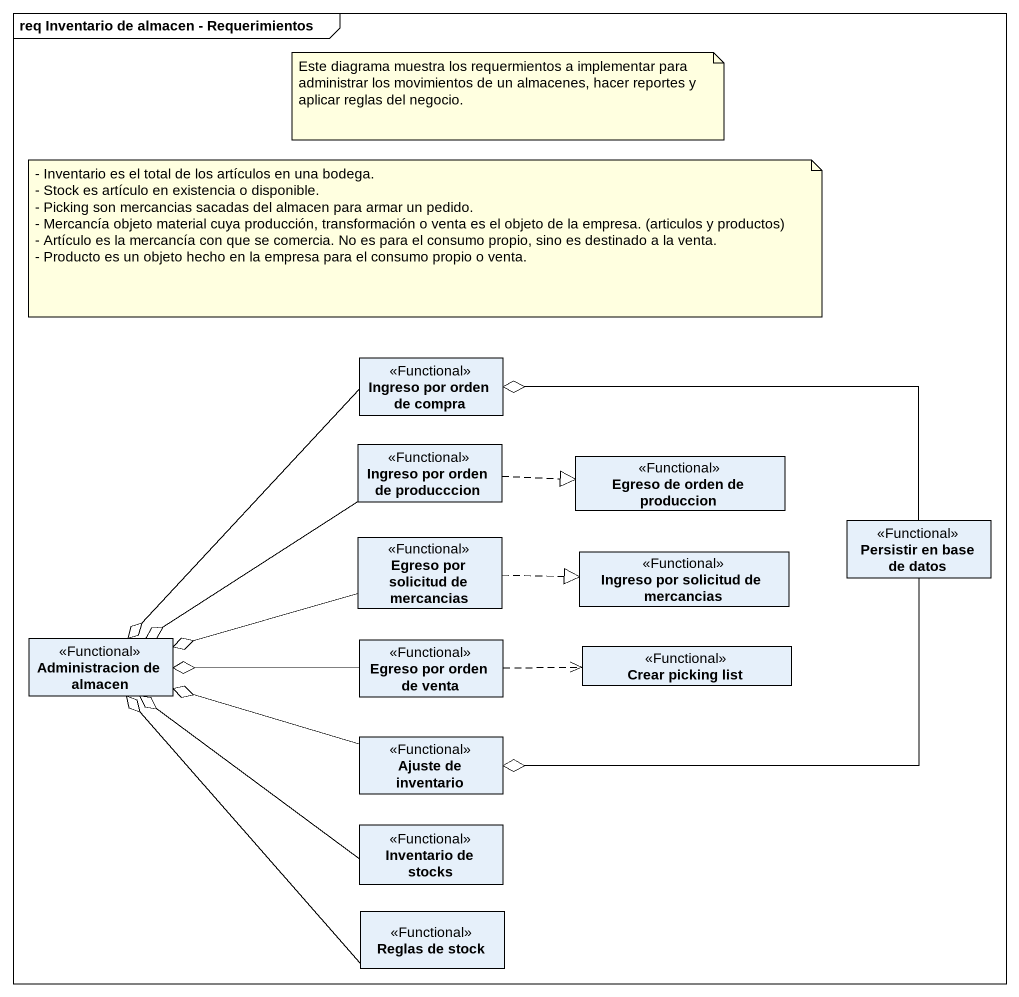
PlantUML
@startuml
mainframe req Inventario de almacen - Requerimientos
hide circle
hide empty members
class "Ingreso por orden de compra" as Ingreso_por_orden_de_compra <<Functional>>
class "Ingreso por orden de producccion" as Ingreso_por_orden_de <<Functional>>
class "Egreso de orden de produccion" as Egreso_de_orden_de <<Functional>>
class "Egreso por solicitud de mercancias" as Egreso_por_solicitud_de <<Functional>>
class "Persistir en base de datos" as Persistir_en_base_de_datos <<Functional>>
class "Ingreso por solicitud de mercancias" as Ingreso_por_solicitud_de <<Functional>>
class "Administracion de almacen" as Administracion_de_almacen <<Functional>>
class "Egreso por orden de venta" as Egreso_por_orden_de_venta <<Functional>>
class "Crear picking list" as Crear_picking_list <<Functional>>
class "Ajuste de inventario" as Ajuste_de_inventario <<Functional>>
class "Inventario de stocks" as Inventario_de_stocks <<Functional>>
class "Reglas de stock" as Reglas_de_stock <<Functional>>
Ingreso_por_orden_de_compra --o Administracion_de_almacen
Ingreso_por_orden_de .right.|> Egreso_de_orden_de
Ingreso_por_orden_de -left-o Administracion_de_almacen
Egreso_por_solicitud_de .right.|> Ingreso_por_solicitud_de
Egreso_por_solicitud_de -left-o Administracion_de_almacen
Persistir_en_base_de_datos -left-o Ingreso_por_orden_de_compra
Persistir_en_base_de_datos -left-o Ajuste_de_inventario
Egreso_por_orden_de_venta -left-o Administracion_de_almacen
Egreso_por_orden_de_venta .right.> Crear_picking_list
Ajuste_de_inventario -left-o Administracion_de_almacen
Inventario_de_stocks -left-o Administracion_de_almacen
Reglas_de_stock -up-o Administracion_de_almacen
note as N1
  Este diagrama muestra los requermientos a implementar para administrar los movimientos de un almacenes, hacer reportes y aplicar reglas del negocio.
end note
note as N2
  - Inventario es el total de los artículos en una bodega.
  - Stock es artículo en existencia o disponible.
  - Picking son mercancias sacadas del almacen para armar un pedido.
  - Mercancía objeto material cuya producción, transformación o venta es el objeto de la empresa. (articulos y productos)
  - Artículo es la mercancía con que se comercia. No es para el consumo propio, sino es destinado a la venta.
  - Producto es un objeto hecho en la empresa para el consumo propio o venta.
end note
@enduml
